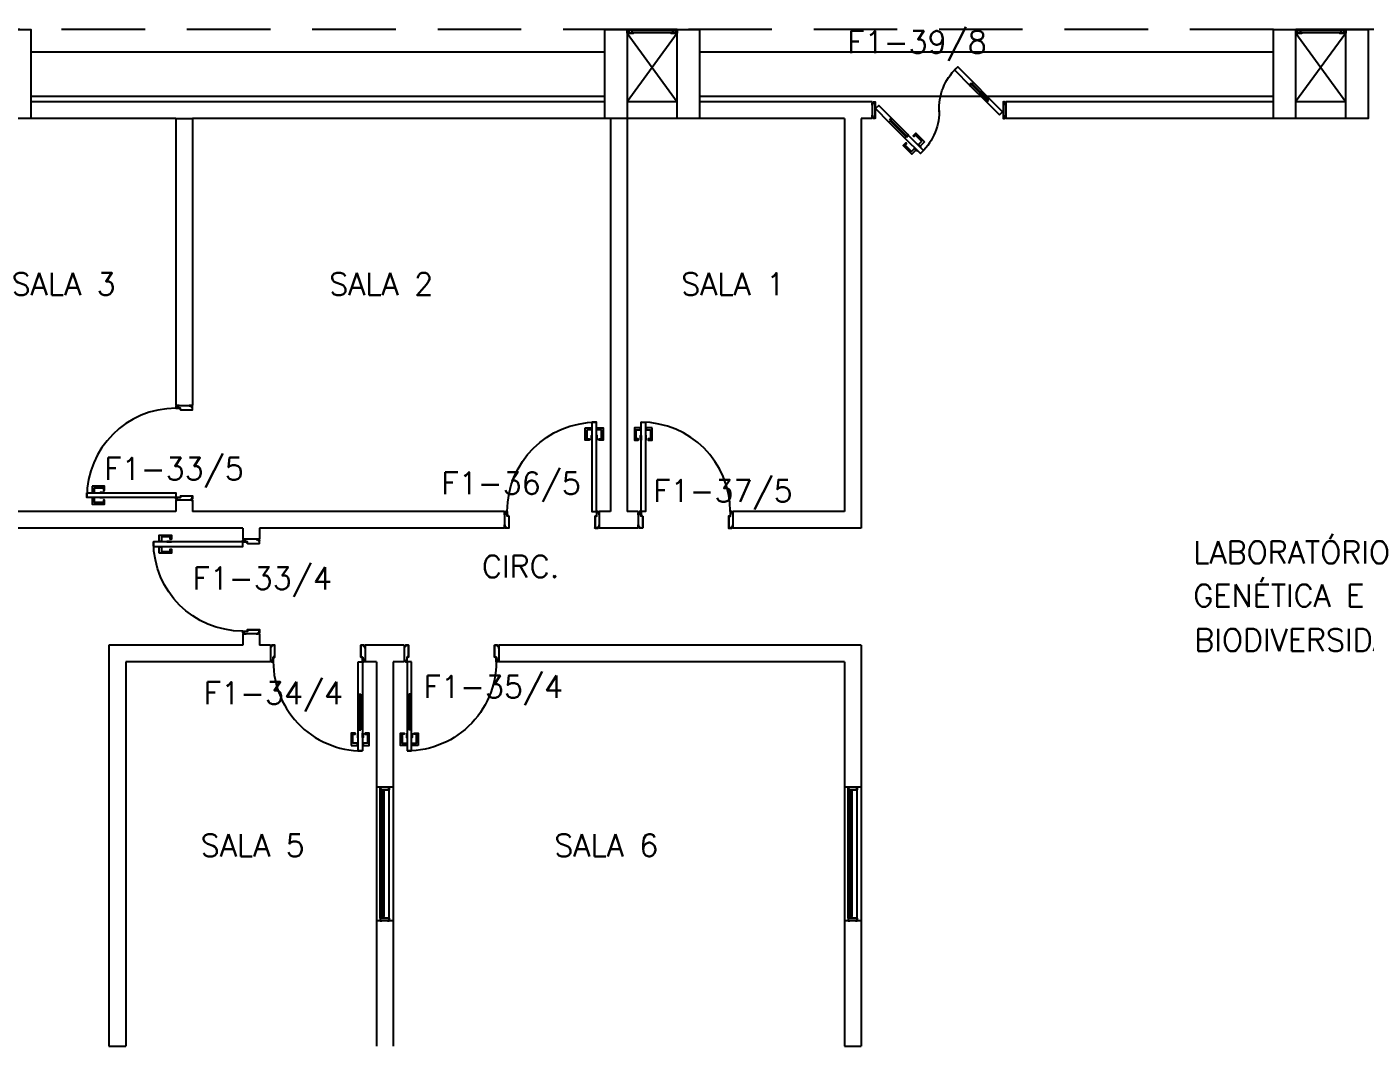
# Model space of a CAD drawing. Header units: millimetres. Extents: x 2801 to 3319, y 1187 to 1422.
# Drawn here: x 3003.14 to 3015.15, y 1314.35 to 1323.5 of the extents above; entities that cross this region are included whole.
import ezdxf

# ---------------------------------------------------------------- set-up
doc = ezdxf.new("R2010")
doc.units = ezdxf.units.MM
doc.linetypes.add('HIDDEN', pattern=[0.375, 0.25, -0.125])
for name, color, linetype in [('AR-ALV', 2, 'Continuous'), ('AR-BRISEPROJ', 1, 'HIDDEN'), ('AR-ESQ', 1, 'Continuous'), ('AR-ESTC', 3, 'Continuous'), ('AR-PEITORIL', 1, 'Continuous'), ('AR-PORTA', 1, 'Continuous'), ('AR-PROJ', 1, 'HIDDEN'), ('AR-SHAFT', 1, 'Continuous'), ('DT-ESQ-BAGUETE-C', 2, 'Continuous'), ('DT-ESQ-BAGUETE-V', 1, 'Continuous'), ('DT-ESQ-CHAPA DOBRADA-V', 1, 'Continuous'), ('DT-ESQ-MARCO-V', 1, 'Continuous'), ('DT-ESQ-PERFIL CADEIRA-C', 2, 'Continuous'), ('DT-ESQ-PERFIL CADEIRA-V', 1, 'Continuous'), ('DT-ESQ-PERFIL U-C', 2, 'Continuous'), ('DT-ESQ-VENEZIANA-C', 2, 'Continuous'), ('DT-ESQ-VENEZIANA-V', 2, 'Continuous'), ('DT-ESQ-VIDRO-C', 2, 'Continuous'), ('ENDEREÇO', 2, 'Continuous'), ('maçaneta', 1, 'Continuous'), ('mov', 1, 'Continuous'), ('PM-PERFIL U-C', 2, 'Continuous'), ('PM-VIDRO', 1, 'Continuous'), ('pm1', 2, 'Continuous'), ('pm2', 2, 'Continuous'), ('TEXTO', 2, 'Continuous')]:
    doc.layers.add(name, color=color, linetype=linetype)
doc.styles.add('UNB-100', font='simplex.shx', dxfattribs={"height": 0.2})
doc.styles.add('UNB1-100', font='simplex.shx', dxfattribs={"height": 0.2})

# ---------------------------------------------------------------- blocks, each defined once
blk = doc.blocks.new('EF05-P')
at = {"layer": 'DT-ESQ-BAGUETE-C', "ltscale": 0.1}
blk.add_lwpolyline([(0.039, -0.05), (0.0255, -0.05), (0.0255, -0.0485), (0.039, -0.0485), (0.039, -0.0365), (0.0255, -0.0365), (0.0255, -0.035), (0.039, -0.035, -0.4142136), (0.0405, -0.0365), (0.0405, -0.0485, -0.4142136)], format="xyb", close=True, dxfattribs=at)
at = {"layer": 'DT-ESQ-BAGUETE-C', "color": 2, "ltscale": 0.1}
blk.add_lwpolyline([(1.161, -0.05), (1.1745, -0.05), (1.1745, -0.0485), (1.161, -0.0485), (1.161, -0.0365), (1.1745, -0.0365), (1.1745, -0.035), (1.161, -0.035, 0.4142136), (1.1595, -0.0365), (1.1595, -0.0485, 0.4142136)], format="xyb", close=True, dxfattribs=at)
at = {"layer": 'DT-ESQ-BAGUETE-V', "color": 2, "ltscale": 0.1}
blk.add_line((1.161, -0.05), (0.039, -0.05), dxfattribs=at)
at = {"layer": 'DT-ESQ-CHAPA DOBRADA-V', "color": 2, "ltscale": 0.1}
blk.add_line((1.16, -0.067), (0.04, -0.067), dxfattribs=at)
at = {"layer": 'DT-ESQ-MARCO-V', "color": 1, "ltscale": 0.1}
for p, q in [((0.0235, -0.035), (1.1765, -0.035)), ((0.0235, -0.115), (1.1765, -0.115))]:
    blk.add_line(p, q, dxfattribs=at)
at = {"layer": 'DT-ESQ-PERFIL U-C', "color": 2, "ltscale": 0.1}
for points in [[(0.025, -0.0655), (0.025, -0.0655, 0.4142136), (0.0235, -0.067), (0.0235, -0.1135), (0.0015, -0.1135), (0.0015, -0.1), (0, -0.1), (0, -0.1135, 0.4142136), (0.0015, -0.115), (0.0235, -0.115, 0.4142136), (0.025, -0.1135), (0.025, -0.067), (0.04, -0.067, 1), (0.04, -0.064), (0.025, -0.064), (0.025, -0.0365, 0.4142136), (0.0235, -0.035), (0.0015, -0.035, 0.4142136), (0, -0.0365), (0, -0.05), (0.0015, -0.05), (0.0015, -0.0365), (0.0235, -0.0365), (0.0235, -0.064, 0.4142136), (0.025, -0.0655), (0.04, -0.0655)], [(1.175, -0.0655), (1.175, -0.0655, -0.4142136), (1.1765, -0.067), (1.1765, -0.1135), (1.1985, -0.1135), (1.1985, -0.1), (1.2, -0.1), (1.2, -0.1135, -0.4142136), (1.1985, -0.115), (1.1765, -0.115, -0.4142136), (1.175, -0.1135), (1.175, -0.067), (1.16, -0.067, -1), (1.16, -0.064), (1.175, -0.064), (1.175, -0.0365, -0.4142136), (1.1765, -0.035), (1.1985, -0.035, -0.4142136), (1.2, -0.0365), (1.2, -0.05), (1.1985, -0.05), (1.1985, -0.0365), (1.1765, -0.0365), (1.1765, -0.064, -0.4142136), (1.175, -0.0655), (1.16, -0.0655)]]:
    blk.add_lwpolyline(points, format="xyb", dxfattribs=at)
at = {"layer": 'DT-ESQ-VIDRO-C', "color": 2, "ltscale": 0.1}
blk.add_lwpolyline([(0.027, -0.062), (0.027, -0.052), (1.173, -0.052), (1.173, -0.062)], close=True, dxfattribs=at)
blk = doc.blocks.new('EF01-P')
at = {"layer": 'DT-ESQ-BAGUETE-C', "ltscale": 0.1}
for points in [[(0.002, 0.035), (0.015, 0.035), (0.015, 0.033), (0.002, 0.033), (0.002, 0.005), (0.015, 0.005), (0.015, 0.004), (0.002, 0.004, -0.414214), (0, 0.005), (0, 0.033, -0.414214)], [(0.448, 0.035), (0.435, 0.035), (0.435, 0.033), (0.448, 0.033), (0.448, 0.005), (0.435, 0.005), (0.435, 0.004), (0.448, 0.004, 0.414214), (0.45, 0.005), (0.45, 0.033, 0.414214)]]:
    blk.add_lwpolyline(points, format="xyb", close=True, dxfattribs=at)
at = {"layer": 'DT-ESQ-PERFIL CADEIRA-C', "color": 2, "ltscale": 0.1}
for points in [[(0.01, 0.002), (0.01, 0.003), (0.002, 0.003, 1), (0.002, 0), (0.015, 0, 0.414214), (0.016, 0.002), (0.016, 0.033), (0.043, 0.033)], [(0.407, 0.006), (0.432, 0.006), (0.432, 0.016), (0.433, 0.016), (0.433, 0.006, -0.414214), (0.432, 0.005), (0.407, 0.005), (0.394, 0.005, -1), (0.394, 0.008), (0.407, 0.008), (0.407, 0.02), (0.407, 0.032), (0.394, 0.032, -1), (0.394, 0.035), (0.407, 0.035), (0.433, 0.035, -0.414214), (0.435, 0.033), (0.435, 0.002), (0.448, 0.002)]]:
    blk.add_lwpolyline(points, format="xyb", dxfattribs=at)
at = {"layer": 'DT-ESQ-PERFIL CADEIRA-C', "ltscale": 0.1}
for points in [[(0.043, 0.006), (0.018, 0.006), (0.018, 0.016), (0.016, 0.016), (0.016, 0.006, 0.414214), (0.018, 0.005), (0.043, 0.005), (0.056, 0.005, 1), (0.056, 0.008), (0.043, 0.008), (0.043, 0.02), (0.043, 0.032), (0.056, 0.032, 1), (0.056, 0.035), (0.043, 0.035), (0.016, 0.035, 0.414214), (0.015, 0.033), (0.015, 0.002), (0.002, 0.002)], [(0.041, 0.02), (0.041, 0.032, -0.414214), (0.043, 0.033), (0.056, 0.033)], [(0.041, 0.02), (0.041, 0.008, 0.414214), (0.043, 0.006), (0.056, 0.006)], [(0.408, 0.02), (0.408, 0.032, 0.414214), (0.407, 0.033), (0.394, 0.033)], [(0.408, 0.02), (0.408, 0.008, -0.414214), (0.407, 0.006), (0.394, 0.006)], [(0.44, 0.002), (0.44, 0.003), (0.448, 0.003, -1), (0.448, 0), (0.435, 0, -0.414214), (0.433, 0.002), (0.433, 0.033), (0.407, 0.033)]]:
    blk.add_lwpolyline(points, format="xyb", dxfattribs=at)
at = {"layer": 'DT-ESQ-PERFIL CADEIRA-V', "ltscale": 0.1}
blk.add_line((0.015, 0), (0.435, 0), dxfattribs=at)
at = {"layer": 'DT-ESQ-VENEZIANA-C', "ltscale": 0.1}
for p, q in [((0.043, 0.011), (0.407, 0.011)), ((0.043, 0.009), (0.407, 0.009))]:
    blk.add_line(p, q, dxfattribs=at)
at = {"layer": 'DT-ESQ-VENEZIANA-V', "ltscale": 0.1}
blk.add_line((0.043, 0.031), (0.407, 0.031), dxfattribs=at)
blk = doc.blocks.new('PM3V')
at = {"layer": 'maçaneta'}
for points in [[(0.02, 0.9), (-0.035, 0.9), (-0.035, 0.79), (0, 0.79), (0, 0.8), (-0.02, 0.8), (-0.02, 0.879, -0.414214), (-0.018, 0.88), (0.02, 0.88)], [(0.125, 0.9), (0.07, 0.9), (0.07, 0.88), (0.109, 0.88, -0.414214), (0.11, 0.879), (0.11, 0.8), (0.09, 0.8), (0.09, 0.79), (0.125, 0.79)]]:
    blk.add_lwpolyline(points, format="xyb", close=True, dxfattribs=at)
for points in [[(0.02, 0.79), (0.02, 0.83), (0.025, 0.83), (0.025, 0.79)], [(0.07, 0.79), (0.07, 0.83), (0.065, 0.83), (0.065, 0.79)]]:
    blk.add_lwpolyline(points, close=True, dxfattribs=at)
at = {"layer": 'mov'}
blk.add_arc((0.025, 0.15), 0.8, 356.8472, 90, dxfattribs=at)
at = {"layer": 'PM-PERFIL U-C'}
for p, q in [((0, 0.12), (0, 0.139)), ((0.002, 0.14), (0.01, 0.14)), ((0.002, 0.138), (0.002, 0.12)), ((0.011, 0.138), (0.002, 0.138)), ((0.01, 0.14), (0.01, 0.149)), ((0.012, 0.15), (0.024, 0.15)), ((0.012, 0.148), (0.012, 0.14)), ((0.023, 0.148), (0.012, 0.148)), ((0.023, 0.109), (0.023, 0.148)), ((0.025, 0.149), (0.025, 0.109)), ((0.825, 0.149), (0.825, 0.109)), ((0.839, 0.15), (0.827, 0.15)), ((0.827, 0.148), (0.838, 0.148)), ((0.827, 0.109), (0.827, 0.148)), ((0.838, 0.148), (0.838, 0.14)), ((0.84, 0.14), (0.84, 0.149)), ((0.849, 0.14), (0.84, 0.14)), ((0.84, 0.138), (0.848, 0.138)), ((0.848, 0.138), (0.848, 0.12)), ((0.85, 0.12), (0.85, 0.139)), ((0.002, 0.12), (0, 0.12)), ((0, 0.03), (0.002, 0.03)), ((0, 0.012), (0, 0.03)), ((0.002, 0.03), (0.002, 0.012)), ((0.002, 0.012), (0.011, 0.012)), ((0.01, 0.01), (0.002, 0.01)), ((0.01, 0.002), (0.01, 0.01)), ((0.012, 0.011), (0.012, 0.002)), ((0.012, 0.002), (0.038, 0.002)), ((0.038, 0), (0.012, 0)), ((0.038, 0.109), (0.025, 0.109)), ((0.038, 0.107), (0.025, 0.107)), ((0.038, 0.107), (0.038, 0.002)), ((0.04, 0.108), (0.04, 0.002)), ((0.81, 0.108), (0.81, 0.002)), ((0.812, 0.109), (0.825, 0.109)), ((0.812, 0.107), (0.826, 0.107)), ((0.812, 0.107), (0.812, 0.002)), ((0.838, 0.002), (0.812, 0.002)), ((0.812, 0), (0.839, 0)), ((0.838, 0.011), (0.838, 0.002)), ((0.848, 0.012), (0.84, 0.012)), ((0.84, 0.002), (0.84, 0.01)), ((0.84, 0.01), (0.849, 0.01)), ((0.848, 0.12), (0.85, 0.12)), ((0.85, 0.03), (0.848, 0.03)), ((0.848, 0.03), (0.848, 0.012)), ((0.85, 0.012), (0.85, 0.03))]:
    blk.add_line(p, q, dxfattribs=at)
for centre, start, end in [((0.002, 0.139), 90, 180), ((0.012, 0.149), 90, 180), ((0.011, 0.14), 270, 0), ((0.024, 0.149), 360, 90), ((0.827, 0.149), 90, 180), ((0.84, 0.14), 180, 270), ((0.839, 0.149), 0, 90), ((0.849, 0.139), 0, 90), ((0.002, 0.012), 180, 270), ((0.012, 0.002), 180, 270), ((0.011, 0.011), 0, 90), ((0.025, 0.109), 180, 270), ((0.038, 0.002), 269.9386, 0), ((0.038, 0.108), 0, 90), ((0.812, 0.108), 90, 180), ((0.812, 0.002), 180, 270.0614), ((0.826, 0.109), 270, 0), ((0.84, 0.011), 90, 180), ((0.839, 0.002), 270, 0), ((0.849, 0.012), 270, 0)]:
    blk.add_arc(centre, 0.0015, start, end, dxfattribs=at)
at = {"layer": 'PM-VIDRO'}
for p, q in [((0.04, 0.45), (0.04, 0.75)), ((0.05, 0.75), (0.05, 0.45))]:
    blk.add_line(p, q, dxfattribs=at)
at = {"layer": 'pm1'}
for p, q in [((0.025, 0.95), (0.065, 0.95)), ((0.025, 0.75), (0.025, 0.95)), ((0.065, 0.95), (0.065, 0.76)), ((0.04, 0.75), (0.025, 0.75)), ((0.065, 0.76), (0.04, 0.76)), ((0.04, 0.75), (0.04, 0.76)), ((0.05, 0.76), (0.05, 0.75)), ((0.065, 0.75), (0.05, 0.75)), ((0.065, 0.76), (0.065, 0.75)), ((0.025, 0.15), (0.025, 0.45)), ((0.04, 0.45), (0.025, 0.45)), ((0.04, 0.44), (0.04, 0.45)), ((0.065, 0.44), (0.04, 0.44)), ((0.065, 0.45), (0.05, 0.45)), ((0.05, 0.45), (0.05, 0.44)), ((0.065, 0.45), (0.065, 0.44)), ((0.065, 0.44), (0.065, 0.15)), ((0.065, 0.15), (0.025, 0.15))]:
    blk.add_line(p, q, dxfattribs=at)
at = {"layer": 'pm2'}
for p, q in [((0.025, 0.45), (0.025, 0.75)), ((0.065, 0.75), (0.065, 0.45)), ((0.025, 0.15), (0.025, 0.109)), ((0.025, 0.109), (0.035, 0.109)), ((0.825, 0.109), (0.815, 0.109)), ((0.815, 0), (0.84, 0)), ((0.84, 0.01), (0.85, 0.01)), ((0.84, 0), (0.84, 0.01))]:
    blk.add_line(p, q, dxfattribs=at)
blk = doc.blocks.new('PM3')
at = {"layer": 'maçaneta'}
for points in [[(0.02, 0.825), (-0.035, 0.825), (-0.035, 0.715), (0, 0.715), (0, 0.725), (-0.02, 0.725), (-0.02, 0.804, -0.414214), (-0.019, 0.805), (0.02, 0.805)], [(0.125, 0.825), (0.07, 0.825), (0.07, 0.805), (0.108, 0.805, -0.414214), (0.11, 0.804), (0.11, 0.725), (0.09, 0.725), (0.09, 0.715), (0.125, 0.715)]]:
    blk.add_lwpolyline(points, format="xyb", close=True, dxfattribs=at)
for points in [[(0.02, 0.715), (0.02, 0.755), (0.025, 0.755), (0.025, 0.715)], [(0.07, 0.715), (0.07, 0.755), (0.065, 0.755), (0.065, 0.715)]]:
    blk.add_lwpolyline(points, close=True, dxfattribs=at)
at = {"layer": 'mov'}
blk.add_arc((0.025, 0.075), 0.8, 0, 90, dxfattribs=at)
at = {"layer": 'PM-PERFIL U-C'}
for p, q in [((0, 0.045), (0, 0.063)), ((0.002, 0.045), (0, 0.045)), ((0.001, 0.065), (0.01, 0.065)), ((0.002, 0.063), (0.002, 0.045)), ((0.01, 0.063), (0.002, 0.063)), ((0.01, 0.065), (0.01, 0.073)), ((0.011, 0.075), (0.023, 0.075)), ((0.012, 0.073), (0.012, 0.064)), ((0.023, 0.073), (0.012, 0.073)), ((0.023, 0.033), (0.023, 0.073)), ((0.038, 0.032), (0.024, 0.032)), ((0.025, 0.073), (0.025, 0.034)), ((0.038, 0.034), (0.025, 0.034)), ((0.038, 0.032), (0.038, -0.073)), ((0.04, 0.032), (0.04, -0.074)), ((0.81, 0.032), (0.81, -0.074)), ((0.812, 0.034), (0.825, 0.034)), ((0.812, 0.032), (0.826, 0.032)), ((0.812, 0.032), (0.812, -0.073)), ((0.825, 0.073), (0.825, 0.034)), ((0.839, 0.075), (0.827, 0.075)), ((0.827, 0.073), (0.838, 0.073)), ((0.827, 0.033), (0.827, 0.073)), ((0.838, 0.073), (0.838, 0.064)), ((0.84, 0.065), (0.84, 0.073)), ((0.849, 0.065), (0.84, 0.065)), ((0.84, 0.063), (0.848, 0.063)), ((0.848, 0.063), (0.848, 0.045)), ((0.848, 0.045), (0.85, 0.045)), ((0.85, 0.045), (0.85, 0.063)), ((0, -0.045), (0.002, -0.045)), ((0, -0.064), (0, -0.045)), ((0.01, -0.065), (0.001, -0.065)), ((0.002, -0.045), (0.002, -0.063)), ((0.002, -0.063), (0.01, -0.063)), ((0.01, -0.074), (0.01, -0.065)), ((0.038, -0.075), (0.011, -0.075)), ((0.012, -0.065), (0.012, -0.073)), ((0.012, -0.073), (0.038, -0.073)), ((0.838, -0.073), (0.812, -0.073)), ((0.812, -0.075), (0.839, -0.075)), ((0.838, -0.065), (0.838, -0.073)), ((0.848, -0.063), (0.84, -0.063)), ((0.84, -0.074), (0.84, -0.065)), ((0.84, -0.065), (0.849, -0.065)), ((0.85, -0.045), (0.848, -0.045)), ((0.848, -0.045), (0.848, -0.063)), ((0.85, -0.064), (0.85, -0.045))]:
    blk.add_line(p, q, dxfattribs=at)
for centre, start, end in [((0.001, 0.063), 90, 180), ((0.011, 0.073), 90, 180), ((0.01, 0.064), 270, 0), ((0.023, 0.073), 360, 90), ((0.024, 0.033), 180, 270), ((0.038, 0.032), 0, 90), ((0.812, 0.032), 90, 180), ((0.827, 0.073), 90, 180), ((0.826, 0.033), 270, 0), ((0.84, 0.064), 180, 270), ((0.839, 0.073), 0, 90), ((0.849, 0.063), 0, 90), ((0.001, -0.064), 180, 270), ((0.01, -0.065), 0, 90), ((0.011, -0.074), 180, 270), ((0.038, -0.074), 269.9386, 0), ((0.812, -0.074), 180, 270.0614), ((0.84, -0.065), 90, 180), ((0.839, -0.074), 270, 0), ((0.849, -0.064), 270, 0)]:
    blk.add_arc(centre, 0.0015, start, end, dxfattribs=at)
at = {"layer": 'pm1'}
blk.add_lwpolyline([(0.065, 0.875), (0.065, 0.075), (0.025, 0.075), (0.025, 0.875)], close=True, dxfattribs=at)
blk = doc.blocks.new('PM7B')
at = {"layer": 'maçaneta'}
for points in [[(0.732, -0.208), (0.771, -0.247), (0.785, -0.233), (0.758, -0.206, -0.414214), (0.758, -0.204), (0.813, -0.148), (0.827, -0.162), (0.834, -0.155), (0.81, -0.13)], [(0.806, -0.282), (0.845, -0.321), (0.923, -0.243), (0.898, -0.219), (0.891, -0.226), (0.905, -0.24), (0.849, -0.295, -0.414214), (0.847, -0.295), (0.82, -0.268)], [(0.845, -0.321), (0.806, -0.282), (0.82, -0.268), (0.847, -0.295, 0.414214), (0.849, -0.295), (0.905, -0.24), (0.891, -0.226), (0.898, -0.219), (0.923, -0.243)]]:
    blk.add_lwpolyline(points, format="xyb", close=True, dxfattribs=at)
for points in [[(0.792, -0.226), (0.764, -0.254), (0.767, -0.258), (0.795, -0.229)], [(0.792, -0.226), (0.764, -0.254), (0.767, -0.258), (0.795, -0.229)], [(0.827, -0.261), (0.799, -0.289), (0.795, -0.286), (0.824, -0.258)], [(0.827, -0.261), (0.799, -0.289), (0.795, -0.286), (0.824, -0.258)]]:
    blk.add_lwpolyline(points, close=True, dxfattribs=at)
at = {"layer": 'mov'}
for centre, start, end in [((0.099, 0.089), 356.8029, 46.3992), ((1.101, 0.061), 176.8029, 226.3992)]:
    blk.add_arc(centre, 0.501, start, end, dxfattribs=at)
at = {"layer": 'PM-PERFIL U-C'}
for p, q in [((0, 0.12), (0, 0.139)), ((0.001, 0.14), (0.01, 0.14)), ((0.01, 0.138), (0.002, 0.138)), ((0.002, 0.138), (0.002, 0.12)), ((0.01, 0.14), (0.01, 0.149)), ((0.012, 0.15), (0.023, 0.15)), ((0.023, 0.148), (0.012, 0.148)), ((0.012, 0.148), (0.012, 0.139)), ((0.023, 0.148), (0.023, 0.002)), ((0.025, 0.149), (0.025, 0.001)), ((1.175, 0.149), (1.175, 0.001)), ((1.188, 0.15), (1.176, 0.15)), ((1.177, 0.148), (1.188, 0.148)), ((1.177, 0.148), (1.177, 0.002)), ((1.188, 0.148), (1.188, 0.139)), ((1.189, 0.138), (1.198, 0.138)), ((1.19, 0.14), (1.19, 0.149)), ((1.198, 0.14), (1.19, 0.14)), ((1.198, 0.138), (1.198, 0.12)), ((1.2, 0.12), (1.2, 0.139)), ((0.002, 0.12), (0, 0.12)), ((0, 0.012), (0, 0.03)), ((0, 0.03), (0.002, 0.03)), ((0.01, 0.01), (0.001, 0.01)), ((0.002, 0.03), (0.002, 0.012)), ((0.002, 0.012), (0.01, 0.012)), ((0.01, 0.001), (0.01, 0.01)), ((0.012, 0.01), (0.012, 0.002)), ((0.012, 0.002), (0.023, 0.002)), ((0.023, 0), (0.012, 0)), ((1.188, 0.002), (1.177, 0.002)), ((1.176, 0), (1.188, 0)), ((1.188, 0.01), (1.188, 0.002)), ((1.198, 0.012), (1.189, 0.012)), ((1.19, 0.01), (1.198, 0.01)), ((1.19, 0.001), (1.19, 0.01)), ((1.198, 0.12), (1.2, 0.12)), ((1.198, 0.03), (1.198, 0.012)), ((1.2, 0.03), (1.198, 0.03)), ((1.2, 0.012), (1.2, 0.03))]:
    blk.add_line(p, q, dxfattribs=at)
for centre, start, end in [((0.001, 0.139), 90, 180), ((0.012, 0.149), 90, 180), ((0.01, 0.139), 270, 0), ((0.023, 0.149), 0, 90), ((1.176, 0.149), 90, 180), ((1.188, 0.149), 0, 90), ((1.189, 0.139), 180, 270), ((1.198, 0.139), 0, 90), ((0.001, 0.012), 180, 270), ((0.01, 0.01), 0, 90), ((0.012, 0.001), 180, 270), ((0.023, 0.001), 269.9386, 0), ((1.176, 0.001), 180, 270.0614), ((1.189, 0.01), 90, 180), ((1.188, 0.001), 270, 0), ((1.198, 0.012), 270, 0)]:
    blk.add_arc(centre, 0.0015, start, end, dxfattribs=at)
at = {"layer": 'PM-VIDRO'}
for p, q in [((0.161, 0.171), (0.302, 0.312)), ((0.309, 0.305), (0.168, 0.164)), ((0.891, -0.155), (1.032, -0.014)), ((1.039, -0.021), (0.898, -0.162))]:
    blk.add_line(p, q, dxfattribs=at)
at = {"layer": 'pm1'}
for p, q in [((0.302, 0.312), (0.291, 0.323)), ((0.302, 0.312), (0.309, 0.319)), ((0.327, 0.302), (0.309, 0.319)), ((0.316, 0.312), (0.309, 0.305)), ((0.32, 0.294), (0.309, 0.305)), ((0.327, 0.302), (0.32, 0.294)), ((0.03, 0.061), (0.15, 0.181)), ((0.178, 0.153), (0.058, 0.033)), ((0.15, 0.181), (0.161, 0.171)), ((0.154, 0.164), (0.161, 0.171)), ((0.171, 0.146), (0.154, 0.164)), ((0.168, 0.164), (0.161, 0.157)), ((0.168, 0.164), (0.178, 0.153)), ((0.178, 0.153), (0.171, 0.146)), ((0.058, 0.033), (0.03, 0.061)), ((1.022, -0.003), (1.029, 0.004)), ((1.029, 0.004), (1.046, -0.014)), ((1.032, -0.014), (1.039, -0.007)), ((1.046, -0.014), (1.039, -0.021)), ((0.873, -0.152), (0.88, -0.144)), ((0.873, -0.152), (0.891, -0.169)), ((0.88, -0.144), (0.891, -0.155)), ((0.884, -0.162), (0.891, -0.155)), ((0.898, -0.162), (0.891, -0.169)), ((0.898, -0.162), (0.909, -0.173))]:
    blk.add_line(p, q, dxfattribs=at)
for points in [[(0.291, 0.323), (0.433, 0.464), (0.461, 0.436), (0.32, 0.294)], [(1.032, -0.014), (1.022, -0.003), (1.142, 0.117), (1.17, 0.089), (1.05, -0.031), (1.039, -0.021)], [(0.909, -0.173), (0.767, -0.314), (0.739, -0.286), (0.873, -0.152)]]:
    blk.add_lwpolyline(points, dxfattribs=at)
at = {"layer": 'pm2'}
for p, q in [((0.15, 0.181), (0.291, 0.323)), ((0.32, 0.294), (0.178, 0.153)), ((0.88, -0.144), (1.022, -0.003)), ((1.05, -0.031), (0.909, -0.173))]:
    blk.add_line(p, q, dxfattribs=at)

msp = doc.modelspace()

# ---------------------------------------------------------------- linework, layer by layer
at = {"layer": 'AR-ALV'}
for p, q in [((3008.325, 1322.825), (3003.175, 1322.825)), ((3008.975, 1322.825), (3008.525, 1322.825)), ((3010.725, 1322.825), (3009.175, 1322.825)), ((3010.725, 1322.825), (3010.725, 1322.675)), ((3014.325, 1322.825), (3011.925, 1322.825)), ((3011.925, 1322.825), (3011.925, 1322.675)), ((3014.975, 1322.825), (3014.525, 1322.825)), ((3004.475, 1322.675), (3003.175, 1322.675)), ((3004.475, 1322.675), (3004.475, 1320.1)), ((3008.325, 1322.675), (3004.625, 1322.675)), ((3004.625, 1322.675), (3004.625, 1320.1)), ((3008.375, 1322.675), (3008.375, 1319.15)), ((3008.525, 1322.675), (3008.525, 1319.15)), ((3008.975, 1322.675), (3008.525, 1322.675)), ((3010.475, 1322.675), (3009.175, 1322.675)), ((3010.475, 1322.675), (3010.475, 1319.15)), ((3010.625, 1322.675), (3010.625, 1319)), ((3010.725, 1322.675), (3010.625, 1322.675)), ((3014.325, 1322.675), (3011.925, 1322.675)), ((3014.975, 1322.675), (3014.525, 1322.675)), ((3004.475, 1320.1), (3004.625, 1320.1)), ((3004.625, 1319.25), (3004.475, 1319.25)), ((3004.475, 1319.25), (3004.475, 1319.15)), ((3004.625, 1319.25), (3004.625, 1319.15)), ((3004.475, 1319.15), (3002.525, 1319.15)), ((3007.425, 1319.15), (3004.625, 1319.15)), ((3007.425, 1319.15), (3007.425, 1319)), ((3008.275, 1319.15), (3008.275, 1319)), ((3008.375, 1319.15), (3008.275, 1319.15)), ((3008.625, 1319.15), (3008.525, 1319.15)), ((3008.625, 1319.15), (3008.625, 1319)), ((3010.475, 1319.15), (3009.475, 1319.15)), ((3009.475, 1319.15), (3009.475, 1319)), ((3005.075, 1319), (3002.525, 1319)), ((3005.075, 1319), (3005.075, 1318.9)), ((3007.425, 1319), (3005.225, 1319)), ((3005.225, 1319), (3005.225, 1318.9)), ((3008.625, 1319), (3008.275, 1319)), ((3010.625, 1319), (3009.475, 1319)), ((3005.225, 1318.9), (3005.075, 1318.9)), ((3005.225, 1318.05), (3005.075, 1318.05)), ((3005.075, 1318.05), (3005.075, 1317.95)), ((3005.225, 1318.05), (3005.225, 1317.95)), ((3005.075, 1317.95), (3003.875, 1317.95)), ((3003.875, 1317.95), (3003.875, 1314.35)), ((3005.325, 1317.95), (3005.225, 1317.95)), ((3005.325, 1317.95), (3005.325, 1317.8)), ((3006.525, 1317.95), (3006.175, 1317.95)), ((3006.175, 1317.95), (3006.175, 1317.8)), ((3006.525, 1317.95), (3006.525, 1317.8)), ((3010.625, 1317.95), (3007.375, 1317.95)), ((3007.375, 1317.95), (3007.375, 1317.8)), ((3010.625, 1317.95), (3010.625, 1316.675)), ((3005.325, 1317.8), (3004.025, 1317.8)), ((3004.025, 1317.8), (3004.025, 1314.35)), ((3006.275, 1317.8), (3006.175, 1317.8)), ((3006.275, 1317.8), (3006.275, 1316.675)), ((3006.425, 1317.8), (3006.425, 1316.675)), ((3006.525, 1317.8), (3006.425, 1317.8)), ((3010.475, 1317.8), (3007.375, 1317.8)), ((3010.475, 1317.8), (3010.475, 1316.675)), ((3006.425, 1316.675), (3006.275, 1316.675)), ((3010.625, 1316.675), (3010.475, 1316.675)), ((3006.425, 1315.475), (3006.275, 1315.475)), ((3006.275, 1315.475), (3006.275, 1314.35)), ((3006.425, 1315.475), (3006.425, 1314.35)), ((3010.625, 1315.475), (3010.475, 1315.475)), ((3010.475, 1315.475), (3010.475, 1314.35)), ((3010.625, 1315.475), (3010.625, 1314.35)), ((3003.875, 1314.35), (3004.025, 1314.35)), ((3010.475, 1314.35), (3010.625, 1314.35))]:
    msp.add_line(p, q, dxfattribs=at)
at = {"layer": 'AR-BRISEPROJ'}
msp.add_line((3004.475, 1322.675), (3004.625, 1322.675), dxfattribs=at)
at = {"layer": 'AR-ESTC'}
for points in [[(3002.975, 1322.675), (3002.975, 1323.475), (3003.175, 1323.475), (3003.175, 1322.675)], [(3008.325, 1322.675), (3008.325, 1323.475), (3008.525, 1323.475), (3008.525, 1322.675)], [(3008.975, 1322.675), (3008.975, 1323.475), (3009.175, 1323.475), (3009.175, 1322.675)], [(3014.325, 1322.675), (3014.325, 1323.475), (3014.525, 1323.475), (3014.525, 1322.675)], [(3014.975, 1322.675), (3014.975, 1323.475), (3015.175, 1323.475), (3015.175, 1322.675)]]:
    msp.add_lwpolyline(points, close=True, dxfattribs=at)
at = {"layer": 'AR-PEITORIL'}
for p, q in [((3006.275, 1316.675), (3006.275, 1315.475)), ((3006.425, 1316.675), (3006.425, 1315.475)), ((3010.475, 1316.675), (3010.475, 1315.475)), ((3010.625, 1316.675), (3010.625, 1315.475))]:
    msp.add_line(p, q, dxfattribs=at)
at = {"layer": 'AR-PROJ', "ltscale": 3}
msp.add_line((3032.325, 1323.475), (2973.175, 1323.475), dxfattribs=at)
at = {"layer": 'AR-SHAFT'}
for p, q in [((3008.975, 1323.441), (3008.525, 1322.825)), ((3008.526, 1323.44), (3008.975, 1322.825)), ((3014.975, 1323.441), (3014.525, 1322.825)), ((3014.526, 1323.44), (3014.975, 1322.825)), ((3003.175, 1323.275), (3008.325, 1323.275)), ((3009.175, 1323.275), (3014.325, 1323.275)), ((3003.175, 1322.875), (3008.325, 1322.875)), ((3009.175, 1322.875), (3014.325, 1322.875))]:
    msp.add_line(p, q, dxfattribs=at)

# ---------------------------------------------------------------- block references
at = {"layer": 'AR-ESQ'}
for name, p, rotation in [('EF01-P', (3008.975, 1323.475), 180), ('EF01-P', (3014.975, 1323.475), 180), ('EF05-P', (3006.275, 1315.475), 90), ('EF05-P', (3010.475, 1315.475), 90)]:
    msp.add_blockref(name, p, dxfattribs=dict(at, rotation=rotation))
at = {"layer": 'AR-PORTA', "xscale": -1}
for name, p in [('PM7B', (3011.925, 1322.675)), ('PM3', (3008.275, 1319.075))]:
    msp.add_blockref(name, p, dxfattribs=at)
at = {"layer": 'AR-PORTA'}
for name, p, rotation in [('PM3', (3004.55, 1319.25), 90), ('PM3V', (3006.175, 1317.95), 180)]:
    msp.add_blockref(name, p, dxfattribs=dict(at, rotation=rotation))
msp.add_blockref('PM3', (3008.625, 1319.075), dxfattribs=at)
at = {"layer": 'AR-PORTA', "xscale": -1}
for name, p, rotation in [('PM3', (3005.15, 1318.9), 90), ('PM3V', (3006.525, 1317.95), 180)]:
    msp.add_blockref(name, p, dxfattribs=dict(at, rotation=rotation))

# ---------------------------------------------------------------- texts
at = {"layer": 'ENDEREÇO', "style": 'UNB1-100'}
for s, p in [('F1-39/8', (3010.502, 1323.261)), ('F1-33/5', (3003.834, 1319.432)), ('F1-36/5', (3006.859, 1319.303)), ('F1-37/5', (3008.76, 1319.234)), ('F1-33/4', (3004.625, 1318.45)), ('F1-34/4', (3004.726, 1317.419)), ('F1-35/4', (3006.7, 1317.476))]:
    msp.add_text(s, height=0.2, dxfattribs=at).set_placement(p)
at = {"layer": 'TEXTO', "style": 'UNB-100'}
for s, p in [('SALA 3', (3003.001, 1321.09)), ('SALA 2', (3005.851, 1321.09)), ('SALA 1', (3009.01, 1321.09)), ('LABORATÓRIO', (3013.606, 1318.682)), ('CIRC.', (3007.223, 1318.555)), ('GENÉTICA E', (3013.607, 1318.294)), ('BIODIVERSIDADE', (3013.615, 1317.896)), ('SALA 5', (3004.698, 1316.053)), ('SALA 6', (3007.871, 1316.053))]:
    msp.add_text(s, height=0.2, dxfattribs=at).set_placement(p)

doc.saveas('drawing.dxf')
